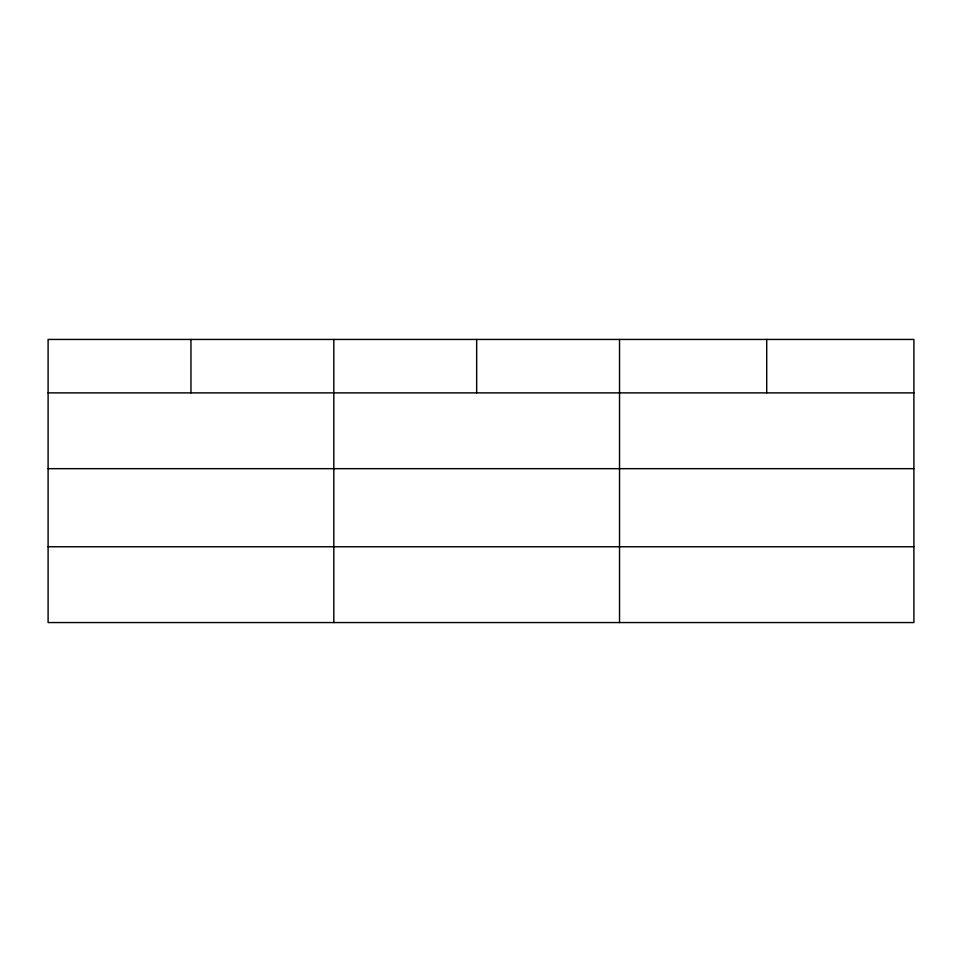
<?xml version="1.0" encoding="UTF-8"?>
<svg xmlns="http://www.w3.org/2000/svg" width="962" height="962" viewBox="0 0 962 962"><rect width="100%" height="100%" fill="white"/><g stroke="black" fill="none" stroke-linecap="round" stroke-linejoin="round"><path stroke-width="1.44" d="M913.9 468.674L913.9 339.442L48.1 339.442L48.1 622.558L913.9 622.558L913.9 468.674L48.1 468.674M48.1 392.881L913.9 392.881M48.1 546.765L913.9 546.765M766.714 339.442L766.714 392.881M619.528 339.442L619.528 622.558M476.671 339.442L476.671 392.881M333.814 339.442L333.814 622.558M190.957 339.442L190.957 392.881"/></g></svg>
